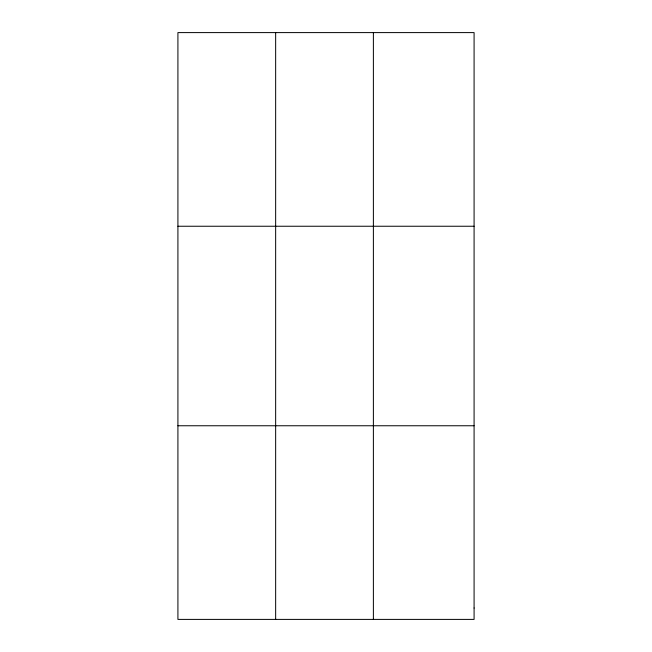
<?xml version="1.0" encoding="UTF-8"?>
<svg xmlns="http://www.w3.org/2000/svg" width="652" height="652" viewBox="0 0 652 652"><rect width="100%" height="100%" fill="white"/><g stroke="black" fill="none" stroke-linecap="round" stroke-linejoin="round"><path stroke-width="0.98" d="M275.649 32.6L275.649 619.4M373.384 32.6L373.384 619.4M177.915 226.244L474.086 226.244M177.915 425.756L474.086 425.756M474.086 608.006L474.086 619.4L177.915 619.4L177.915 32.6L474.086 32.6L474.086 608.006"/></g></svg>
